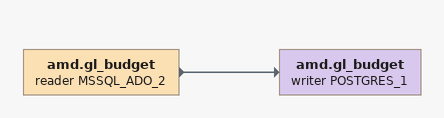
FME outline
amd.gl_budget (reader MSSQL_ADO_2)
    -> amd.gl_budget (writer POSTGRES_1)
amd.gl_budget (writer POSTGRES_1)
